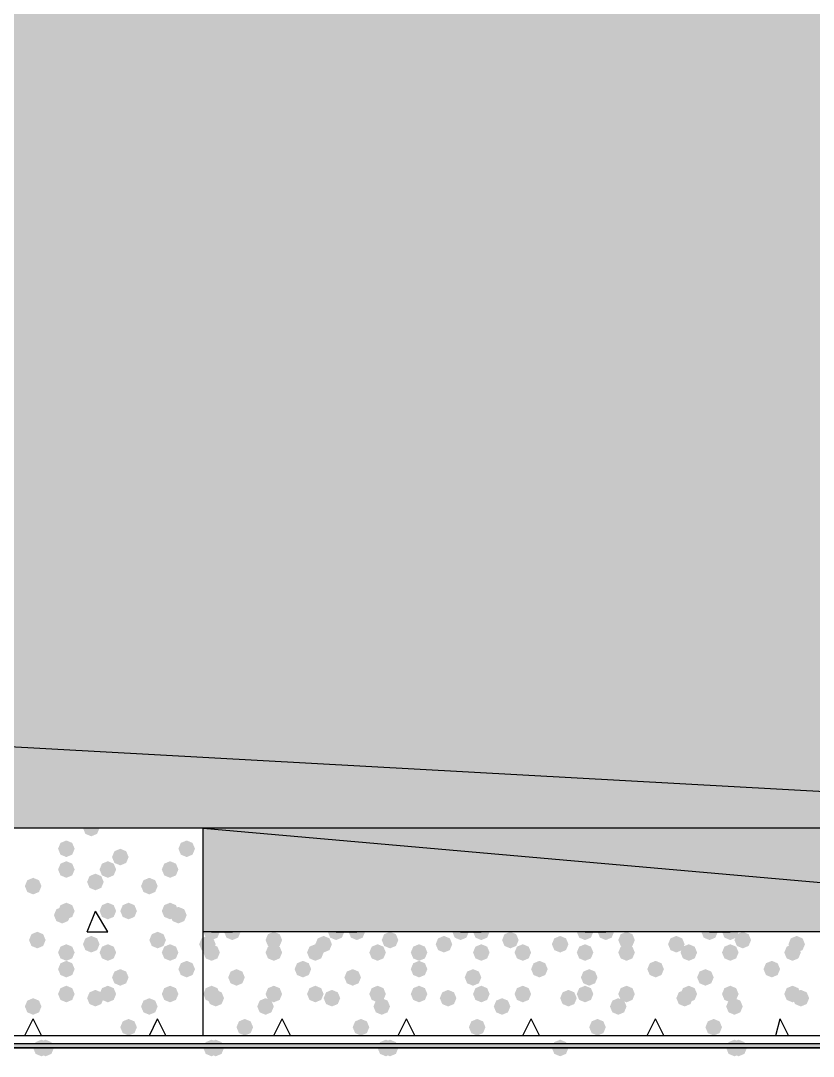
# Model space of a CAD drawing. Header units: millimetres. Extents: x 0 to 420, y 0 to 297.
# Drawn here: x 370.88 to 378.97, y 84.33 to 94.89 of the extents above; entities that cross this region are included whole.
import ezdxf

# ---------------------------------------------------------------- set-up
doc = ezdxf.new("R2010")
doc.units = ezdxf.units.MM
doc.layers.get('0').update_dxf_attribs({"linetype": 'CONTINUOUS'})

msp = doc.modelspace()

# ---------------------------------------------------------------- hatches: boundary and pattern name
at = {"true_color": 0x000008}
h = msp.add_hatch(color=0, dxfattribs=at)
h.paths.add_polyline_path([(385.826, 105.748667), (39.708667, 105.748667), (385.826, 86.656333)], flags=0)
h.paths.add_polyline_path([(39.708667, 105.748667), (385.826, 86.656333), (39.708667, 86.656333)], flags=0)
at = {"true_color": 0x000007}
for points in [[(371.686667, 86.656333), (371.661796, 86.596537), (371.602, 86.571667), (371.542204, 86.596537), (371.517333, 86.656333), (371.542204, 86.716129), (371.602, 86.741), (371.661796, 86.716129)], [(371.432667, 86.444667), (371.407796, 86.384871), (371.348, 86.36), (371.288204, 86.384871), (371.263333, 86.444667), (371.288204, 86.504462), (371.348, 86.529333), (371.407796, 86.504463)], [(372.660333, 86.444667), (372.635463, 86.384871), (372.575667, 86.36), (372.515871, 86.384871), (372.491, 86.444667), (372.515871, 86.504462), (372.575667, 86.529333), (372.635462, 86.504463)], [(371.983, 86.36), (371.958129, 86.300204), (371.898333, 86.275333), (371.838538, 86.300204), (371.813667, 86.36), (371.838537, 86.419796), (371.898333, 86.444667), (371.958129, 86.419796)], [(371.432667, 86.233), (371.407796, 86.173204), (371.348, 86.148333), (371.288204, 86.173204), (371.263333, 86.233), (371.288204, 86.292796), (371.348, 86.317667), (371.407796, 86.292796)], [(371.856, 86.233), (371.831129, 86.173204), (371.771333, 86.148333), (371.711537, 86.173204), (371.686667, 86.233), (371.711537, 86.292796), (371.771333, 86.317667), (371.831129, 86.292796)], [(372.491, 86.233), (372.466129, 86.173204), (372.406333, 86.148333), (372.346537, 86.173204), (372.321667, 86.233), (372.346537, 86.292796), (372.406333, 86.317667), (372.466129, 86.292796)], [(371.729, 86.106), (371.704129, 86.046204), (371.644333, 86.021333), (371.584538, 86.046204), (371.559667, 86.106), (371.584537, 86.165796), (371.644333, 86.190667), (371.704129, 86.165796)], [(371.094, 86.063667), (371.069129, 86.003871), (371.009333, 85.979), (370.949537, 86.003871), (370.924667, 86.063667), (370.949537, 86.123462), (371.009333, 86.148333), (371.069129, 86.123463)], [(372.279333, 86.063667), (372.254462, 86.003871), (372.194667, 85.979), (372.134871, 86.003871), (372.11, 86.063667), (372.134871, 86.123462), (372.194667, 86.148333), (372.254462, 86.123463)], [(371.432667, 85.809667), (371.407796, 85.749871), (371.348, 85.725), (371.288204, 85.749871), (371.263333, 85.809667), (371.288204, 85.869462), (371.348, 85.894333), (371.407796, 85.869463)], [(371.856, 85.809667), (371.831129, 85.749871), (371.771333, 85.725), (371.711537, 85.749871), (371.686667, 85.809667), (371.711537, 85.869462), (371.771333, 85.894333), (371.831129, 85.869463)], [(372.067667, 85.809667), (372.042796, 85.749871), (371.983, 85.725), (371.923204, 85.749871), (371.898333, 85.809667), (371.923204, 85.869462), (371.983, 85.894333), (372.042796, 85.869463)], [(372.491, 85.809667), (372.466129, 85.749871), (372.406333, 85.725), (372.346537, 85.749871), (372.321667, 85.809667), (372.346537, 85.869462), (372.406333, 85.894333), (372.466129, 85.869463)], [(371.390333, 85.767333), (371.365463, 85.707538), (371.305667, 85.682667), (371.245871, 85.707538), (371.221, 85.767333), (371.245871, 85.827129), (371.305667, 85.852), (371.365462, 85.827129)], [(372.575667, 85.767333), (372.550796, 85.707538), (372.491, 85.682667), (372.431204, 85.707538), (372.406333, 85.767333), (372.431204, 85.827129), (372.491, 85.852), (372.550796, 85.827129)], [(371.136333, 85.513333), (371.111462, 85.453537), (371.051667, 85.428667), (370.991871, 85.453537), (370.967, 85.513333), (370.991871, 85.573129), (371.051667, 85.598), (371.111462, 85.573129)], [(371.686667, 85.471), (371.661796, 85.411204), (371.602, 85.386333), (371.542204, 85.411204), (371.517333, 85.471), (371.542204, 85.530796), (371.602, 85.555667), (371.661796, 85.530796)], [(372.364, 85.513333), (372.339129, 85.453537), (372.279333, 85.428667), (372.219538, 85.453537), (372.194667, 85.513333), (372.219537, 85.573129), (372.279333, 85.598), (372.339129, 85.573129)], [(371.432667, 85.386333), (371.407796, 85.326537), (371.348, 85.301667), (371.288204, 85.326537), (371.263333, 85.386333), (371.288204, 85.446129), (371.348, 85.471), (371.407796, 85.446129)], [(371.856, 85.386333), (371.831129, 85.326537), (371.771333, 85.301667), (371.711537, 85.326537), (371.686667, 85.386333), (371.711537, 85.446129), (371.771333, 85.471), (371.831129, 85.446129)], [(372.491, 85.386333), (372.466129, 85.326537), (372.406333, 85.301667), (372.346537, 85.326537), (372.321667, 85.386333), (372.346537, 85.446129), (372.406333, 85.471), (372.466129, 85.446129)], [(371.432667, 85.217), (371.407796, 85.157204), (371.348, 85.132333), (371.288204, 85.157204), (371.263333, 85.217), (371.288204, 85.276796), (371.348, 85.301667), (371.407796, 85.276796)], [(372.660333, 85.217), (372.635463, 85.157204), (372.575667, 85.132333), (372.515871, 85.157204), (372.491, 85.217), (372.515871, 85.276796), (372.575667, 85.301667), (372.635462, 85.276796)], [(371.983, 85.132333), (371.958129, 85.072538), (371.898333, 85.047667), (371.838538, 85.072538), (371.813667, 85.132333), (371.838537, 85.192129), (371.898333, 85.217), (371.958129, 85.192129)], [(371.432667, 84.963), (371.407796, 84.903204), (371.348, 84.878333), (371.288204, 84.903204), (371.263333, 84.963), (371.288204, 85.022796), (371.348, 85.047667), (371.407796, 85.022796)], [(371.856, 84.963), (371.831129, 84.903204), (371.771333, 84.878333), (371.711537, 84.903204), (371.686667, 84.963), (371.711537, 85.022796), (371.771333, 85.047667), (371.831129, 85.022796)], [(372.491, 84.963), (372.466129, 84.903204), (372.406333, 84.878333), (372.346537, 84.903204), (372.321667, 84.963), (372.346537, 85.022796), (372.406333, 85.047667), (372.466129, 85.022796)], [(371.094, 84.836), (371.069129, 84.776204), (371.009333, 84.751333), (370.949537, 84.776204), (370.924667, 84.836), (370.949537, 84.895796), (371.009333, 84.920667), (371.069129, 84.895796)], [(371.729, 84.920667), (371.704129, 84.860871), (371.644333, 84.836), (371.584538, 84.860871), (371.559667, 84.920667), (371.584537, 84.980462), (371.644333, 85.005333), (371.704129, 84.980463)], [(372.279333, 84.836), (372.254462, 84.776204), (372.194667, 84.751333), (372.134871, 84.776204), (372.11, 84.836), (372.134871, 84.895796), (372.194667, 84.920667), (372.254462, 84.895796)], [(372.067667, 84.624333), (372.042796, 84.564537), (371.983, 84.539667), (371.923204, 84.564537), (371.898333, 84.624333), (371.923204, 84.684129), (371.983, 84.709), (372.042796, 84.684129)]]:
    msp.add_hatch(color=0, dxfattribs=at).paths.add_polyline_path(points, flags=0)
at = {"true_color": 0x000008}
h = msp.add_hatch(color=0, dxfattribs=at)
h.paths.add_polyline_path([(384.767667, 86.656333), (372.745, 86.656333), (384.767667, 85.598)], flags=0)
h.paths.add_polyline_path([(372.745, 86.656333), (384.767667, 85.598), (372.745, 85.598)], flags=0)
for points in [[(372.914333, 85.598), (372.889462, 85.538204), (372.829667, 85.513333), (372.769871, 85.538204), (372.745, 85.598), (372.769871, 85.657796), (372.829667, 85.682667), (372.889462, 85.657796)], [(373.126, 85.598), (373.101129, 85.538204), (373.041333, 85.513333), (372.981537, 85.538204), (372.956667, 85.598), (372.981537, 85.657796), (373.041333, 85.682667), (373.101129, 85.657796)], [(374.184333, 85.598), (374.159462, 85.538204), (374.099667, 85.513333), (374.039871, 85.538204), (374.015, 85.598), (374.039871, 85.657796), (374.099667, 85.682667), (374.159462, 85.657796)], [(374.396, 85.598), (374.371129, 85.538204), (374.311333, 85.513333), (374.251537, 85.538204), (374.226667, 85.598), (374.251537, 85.657796), (374.311333, 85.682667), (374.371129, 85.657796)], [(375.454333, 85.598), (375.429463, 85.538204), (375.369667, 85.513333), (375.309871, 85.538204), (375.285, 85.598), (375.309871, 85.657796), (375.369667, 85.682667), (375.429462, 85.657796)], [(375.666, 85.598), (375.641129, 85.538204), (375.581333, 85.513333), (375.521538, 85.538204), (375.496667, 85.598), (375.521537, 85.657796), (375.581333, 85.682667), (375.641129, 85.657796)], [(376.724333, 85.598), (376.699462, 85.538204), (376.639667, 85.513333), (376.579871, 85.538204), (376.555, 85.598), (376.579871, 85.657796), (376.639667, 85.682667), (376.699462, 85.657796)], [(376.936, 85.598), (376.911129, 85.538204), (376.851333, 85.513333), (376.791538, 85.538204), (376.766667, 85.598), (376.791537, 85.657796), (376.851333, 85.682667), (376.911129, 85.657796)], [(377.994333, 85.598), (377.969462, 85.538204), (377.909667, 85.513333), (377.849871, 85.538204), (377.825, 85.598), (377.849871, 85.657796), (377.909667, 85.682667), (377.969462, 85.657796)], [(378.206, 85.598), (378.181129, 85.538204), (378.121333, 85.513333), (378.061537, 85.538204), (378.036667, 85.598), (378.061537, 85.657796), (378.121333, 85.682667), (378.181129, 85.657796)], [(372.872, 85.471), (372.847129, 85.411204), (372.787333, 85.386333), (372.727538, 85.411204), (372.702667, 85.471), (372.727537, 85.530796), (372.787333, 85.555667), (372.847129, 85.530796)], [(373.549333, 85.513333), (373.524462, 85.453537), (373.464667, 85.428667), (373.404871, 85.453537), (373.38, 85.513333), (373.404871, 85.573129), (373.464667, 85.598), (373.524462, 85.573129)], [(374.057333, 85.471), (374.032462, 85.411204), (373.972667, 85.386333), (373.912871, 85.411204), (373.888, 85.471), (373.912871, 85.530796), (373.972667, 85.555667), (374.032462, 85.530796)], [(374.734667, 85.513333), (374.709796, 85.453537), (374.65, 85.428667), (374.590204, 85.453537), (374.565333, 85.513333), (374.590204, 85.573129), (374.65, 85.598), (374.709796, 85.573129)], [(375.285, 85.471), (375.260129, 85.411204), (375.200333, 85.386333), (375.140538, 85.411204), (375.115667, 85.471), (375.140537, 85.530796), (375.200333, 85.555667), (375.260129, 85.530796)], [(375.962333, 85.513333), (375.937462, 85.453537), (375.877667, 85.428667), (375.817871, 85.453537), (375.793, 85.513333), (375.817871, 85.573129), (375.877667, 85.598), (375.937462, 85.573129)], [(376.470333, 85.471), (376.445462, 85.411204), (376.385667, 85.386333), (376.325871, 85.411204), (376.301, 85.471), (376.325871, 85.530796), (376.385667, 85.555667), (376.445462, 85.530796)], [(377.147667, 85.513333), (377.122796, 85.453537), (377.063, 85.428667), (377.003204, 85.453537), (376.978333, 85.513333), (377.003204, 85.573129), (377.063, 85.598), (377.122796, 85.573129)], [(377.655667, 85.471), (377.630796, 85.411204), (377.571, 85.386333), (377.511204, 85.411204), (377.486333, 85.471), (377.511204, 85.530796), (377.571, 85.555667), (377.630796, 85.530796)], [(378.333, 85.513333), (378.308129, 85.453537), (378.248333, 85.428667), (378.188538, 85.453537), (378.163667, 85.513333), (378.188537, 85.573129), (378.248333, 85.598), (378.308129, 85.573129)], [(378.883333, 85.471), (378.858462, 85.411204), (378.798667, 85.386333), (378.738871, 85.411204), (378.714, 85.471), (378.738871, 85.530796), (378.798667, 85.555667), (378.858462, 85.530796)], [(372.914333, 85.386333), (372.889462, 85.326537), (372.829667, 85.301667), (372.769871, 85.326537), (372.745, 85.386333), (372.769871, 85.446129), (372.829667, 85.471), (372.889462, 85.446129)], [(373.549333, 85.386333), (373.524462, 85.326537), (373.464667, 85.301667), (373.404871, 85.326537), (373.38, 85.386333), (373.404871, 85.446129), (373.464667, 85.471), (373.524462, 85.446129)], [(373.972667, 85.386333), (373.947796, 85.326537), (373.888, 85.301667), (373.828204, 85.326537), (373.803333, 85.386333), (373.828204, 85.446129), (373.888, 85.471), (373.947796, 85.446129)], [(374.607667, 85.386333), (374.582796, 85.326537), (374.523, 85.301667), (374.463204, 85.326537), (374.438333, 85.386333), (374.463204, 85.446129), (374.523, 85.471), (374.582796, 85.446129)], [(375.031, 85.386333), (375.006129, 85.326537), (374.946333, 85.301667), (374.886537, 85.326537), (374.861667, 85.386333), (374.886537, 85.446129), (374.946333, 85.471), (375.006129, 85.446129)], [(375.666, 85.386333), (375.641129, 85.326537), (375.581333, 85.301667), (375.521538, 85.326537), (375.496667, 85.386333), (375.521537, 85.446129), (375.581333, 85.471), (375.641129, 85.446129)], [(376.089333, 85.386333), (376.064462, 85.326537), (376.004667, 85.301667), (375.944871, 85.326537), (375.92, 85.386333), (375.944871, 85.446129), (376.004667, 85.471), (376.064462, 85.446129)], [(376.724333, 85.386333), (376.699462, 85.326537), (376.639667, 85.301667), (376.579871, 85.326537), (376.555, 85.386333), (376.579871, 85.446129), (376.639667, 85.471), (376.699462, 85.446129)], [(377.147667, 85.386333), (377.122796, 85.326537), (377.063, 85.301667), (377.003204, 85.326537), (376.978333, 85.386333), (377.003204, 85.446129), (377.063, 85.471), (377.122796, 85.446129)], [(377.782667, 85.386333), (377.757796, 85.326537), (377.698, 85.301667), (377.638204, 85.326537), (377.613333, 85.386333), (377.638204, 85.446129), (377.698, 85.471), (377.757796, 85.446129)], [(378.206, 85.386333), (378.181129, 85.326537), (378.121333, 85.301667), (378.061537, 85.326537), (378.036667, 85.386333), (378.061537, 85.446129), (378.121333, 85.471), (378.181129, 85.446129)], [(378.841, 85.386333), (378.816129, 85.326537), (378.756333, 85.301667), (378.696537, 85.326537), (378.671667, 85.386333), (378.696537, 85.446129), (378.756333, 85.471), (378.816129, 85.446129)], [(373.845667, 85.217), (373.820796, 85.157204), (373.761, 85.132333), (373.701204, 85.157204), (373.676333, 85.217), (373.701204, 85.276796), (373.761, 85.301667), (373.820796, 85.276796)], [(375.031, 85.217), (375.006129, 85.157204), (374.946333, 85.132333), (374.886537, 85.157204), (374.861667, 85.217), (374.886537, 85.276796), (374.946333, 85.301667), (375.006129, 85.276796)], [(376.258667, 85.217), (376.233796, 85.157204), (376.174, 85.132333), (376.114204, 85.157204), (376.089333, 85.217), (376.114204, 85.276796), (376.174, 85.301667), (376.233796, 85.276796)], [(377.444, 85.217), (377.419129, 85.157204), (377.359333, 85.132333), (377.299537, 85.157204), (377.274667, 85.217), (377.299537, 85.276796), (377.359333, 85.301667), (377.419129, 85.276796)], [(378.629333, 85.217), (378.604462, 85.157204), (378.544667, 85.132333), (378.484871, 85.157204), (378.46, 85.217), (378.484871, 85.276796), (378.544667, 85.301667), (378.604462, 85.276796)], [(373.168333, 85.132333), (373.143462, 85.072538), (373.083667, 85.047667), (373.023871, 85.072538), (372.999, 85.132333), (373.023871, 85.192129), (373.083667, 85.217), (373.143462, 85.192129)], [(374.353667, 85.132333), (374.328796, 85.072538), (374.269, 85.047667), (374.209204, 85.072538), (374.184333, 85.132333), (374.209204, 85.192129), (374.269, 85.217), (374.328796, 85.192129)], [(375.581333, 85.132333), (375.556462, 85.072538), (375.496667, 85.047667), (375.436871, 85.072538), (375.412, 85.132333), (375.436871, 85.192129), (375.496667, 85.217), (375.556462, 85.192129)], [(376.766667, 85.132333), (376.741796, 85.072538), (376.682, 85.047667), (376.622204, 85.072538), (376.597333, 85.132333), (376.622204, 85.192129), (376.682, 85.217), (376.741796, 85.192129)], [(377.952, 85.132333), (377.927129, 85.072538), (377.867333, 85.047667), (377.807538, 85.072538), (377.782667, 85.132333), (377.807537, 85.192129), (377.867333, 85.217), (377.927129, 85.192129)], [(372.914333, 84.963), (372.889462, 84.903204), (372.829667, 84.878333), (372.769871, 84.903204), (372.745, 84.963), (372.769871, 85.022796), (372.829667, 85.047667), (372.889462, 85.022796)], [(373.549333, 84.963), (373.524462, 84.903204), (373.464667, 84.878333), (373.404871, 84.903204), (373.38, 84.963), (373.404871, 85.022796), (373.464667, 85.047667), (373.524462, 85.022796)], [(373.972667, 84.963), (373.947796, 84.903204), (373.888, 84.878333), (373.828204, 84.903204), (373.803333, 84.963), (373.828204, 85.022796), (373.888, 85.047667), (373.947796, 85.022796)], [(374.607667, 84.963), (374.582796, 84.903204), (374.523, 84.878333), (374.463204, 84.903204), (374.438333, 84.963), (374.463204, 85.022796), (374.523, 85.047667), (374.582796, 85.022796)], [(375.031, 84.963), (375.006129, 84.903204), (374.946333, 84.878333), (374.886537, 84.903204), (374.861667, 84.963), (374.886537, 85.022796), (374.946333, 85.047667), (375.006129, 85.022796)], [(375.666, 84.963), (375.641129, 84.903204), (375.581333, 84.878333), (375.521538, 84.903204), (375.496667, 84.963), (375.521537, 85.022796), (375.581333, 85.047667), (375.641129, 85.022796)], [(376.089333, 84.963), (376.064462, 84.903204), (376.004667, 84.878333), (375.944871, 84.903204), (375.92, 84.963), (375.944871, 85.022796), (376.004667, 85.047667), (376.064462, 85.022796)], [(376.724333, 84.963), (376.699462, 84.903204), (376.639667, 84.878333), (376.579871, 84.903204), (376.555, 84.963), (376.579871, 85.022796), (376.639667, 85.047667), (376.699462, 85.022796)], [(377.147667, 84.963), (377.122796, 84.903204), (377.063, 84.878333), (377.003204, 84.903204), (376.978333, 84.963), (377.003204, 85.022796), (377.063, 85.047667), (377.122796, 85.022796)], [(377.782667, 84.963), (377.757796, 84.903204), (377.698, 84.878333), (377.638204, 84.903204), (377.613333, 84.963), (377.638204, 85.022796), (377.698, 85.047667), (377.757796, 85.022796)], [(378.206, 84.963), (378.181129, 84.903204), (378.121333, 84.878333), (378.061537, 84.903204), (378.036667, 84.963), (378.061537, 85.022796), (378.121333, 85.047667), (378.181129, 85.022796)], [(378.841, 84.963), (378.816129, 84.903204), (378.756333, 84.878333), (378.696537, 84.903204), (378.671667, 84.963), (378.696537, 85.022796), (378.756333, 85.047667), (378.816129, 85.022796)], [(372.956667, 84.920667), (372.931796, 84.860871), (372.872, 84.836), (372.812204, 84.860871), (372.787333, 84.920667), (372.812204, 84.980462), (372.872, 85.005333), (372.931796, 84.980463)], [(373.464667, 84.836), (373.439796, 84.776204), (373.38, 84.751333), (373.320204, 84.776204), (373.295333, 84.836), (373.320204, 84.895796), (373.38, 84.920667), (373.439796, 84.895796)], [(374.142, 84.920667), (374.117129, 84.860871), (374.057333, 84.836), (373.997538, 84.860871), (373.972667, 84.920667), (373.997537, 84.980462), (374.057333, 85.005333), (374.117129, 84.980463)], [(374.65, 84.836), (374.625129, 84.776204), (374.565333, 84.751333), (374.505538, 84.776204), (374.480667, 84.836), (374.505537, 84.895796), (374.565333, 84.920667), (374.625129, 84.895796)], [(375.327333, 84.920667), (375.302462, 84.860871), (375.242667, 84.836), (375.182871, 84.860871), (375.158, 84.920667), (375.182871, 84.980462), (375.242667, 85.005333), (375.302462, 84.980463)], [(375.877667, 84.836), (375.852796, 84.776204), (375.793, 84.751333), (375.733204, 84.776204), (375.708333, 84.836), (375.733204, 84.895796), (375.793, 84.920667), (375.852796, 84.895796)], [(376.555, 84.920667), (376.530129, 84.860871), (376.470333, 84.836), (376.410538, 84.860871), (376.385667, 84.920667), (376.410537, 84.980462), (376.470333, 85.005333), (376.530129, 84.980463)], [(377.063, 84.836), (377.038129, 84.776204), (376.978333, 84.751333), (376.918537, 84.776204), (376.893667, 84.836), (376.918537, 84.895796), (376.978333, 84.920667), (377.038129, 84.895796)], [(377.740333, 84.920667), (377.715463, 84.860871), (377.655667, 84.836), (377.595871, 84.860871), (377.571, 84.920667), (377.595871, 84.980462), (377.655667, 85.005333), (377.715462, 84.980463)], [(378.248333, 84.836), (378.223462, 84.776204), (378.163667, 84.751333), (378.103871, 84.776204), (378.079, 84.836), (378.103871, 84.895796), (378.163667, 84.920667), (378.223462, 84.895796)], [(378.925667, 84.920667), (378.900796, 84.860871), (378.841, 84.836), (378.781204, 84.860871), (378.756333, 84.920667), (378.781204, 84.980462), (378.841, 85.005333), (378.900796, 84.980463)], [(373.253, 84.624333), (373.228129, 84.564537), (373.168333, 84.539667), (373.108538, 84.564537), (373.083667, 84.624333), (373.108537, 84.684129), (373.168333, 84.709), (373.228129, 84.684129)], [(374.438333, 84.624333), (374.413462, 84.564537), (374.353667, 84.539667), (374.293871, 84.564537), (374.269, 84.624333), (374.293871, 84.684129), (374.353667, 84.709), (374.413462, 84.684129)], [(375.623667, 84.624333), (375.598796, 84.564537), (375.539, 84.539667), (375.479204, 84.564537), (375.454333, 84.624333), (375.479204, 84.684129), (375.539, 84.709), (375.598796, 84.684129)], [(376.851333, 84.624333), (376.826462, 84.564537), (376.766667, 84.539667), (376.706871, 84.564537), (376.682, 84.624333), (376.706871, 84.684129), (376.766667, 84.709), (376.826462, 84.684129)], [(378.036667, 84.624333), (378.011796, 84.564537), (377.952, 84.539667), (377.892204, 84.564537), (377.867333, 84.624333), (377.892204, 84.684129), (377.952, 84.709), (378.011796, 84.684129)]]:
    msp.add_hatch(color=0, dxfattribs=at).paths.add_polyline_path(points, flags=0)
at = {"true_color": 0x000007}
h = msp.add_hatch(color=0, dxfattribs=at)
h.paths.add_polyline_path([(386.969, 84.455), (38.565667, 84.455), (386.969, 84.412667)], flags=0)
h.paths.add_polyline_path([(38.565667, 84.455), (386.969, 84.412667), (38.565667, 84.412667)], flags=0)
at = {"true_color": 0x0000fe}
for points in [[(371.178667, 84.412667), (371.153796, 84.352871), (371.094, 84.328), (371.034204, 84.352871), (371.009333, 84.412667), (371.034204, 84.472462), (371.094, 84.497333), (371.153796, 84.472463)], [(371.221, 84.412667), (371.196129, 84.352871), (371.136333, 84.328), (371.076537, 84.352871), (371.051667, 84.412667), (371.076537, 84.472462), (371.136333, 84.497333), (371.196129, 84.472463)], [(372.914333, 84.412667), (372.889462, 84.352871), (372.829667, 84.328), (372.769871, 84.352871), (372.745, 84.412667), (372.769871, 84.472462), (372.829667, 84.497333), (372.889462, 84.472463)], [(372.956667, 84.412667), (372.931796, 84.352871), (372.872, 84.328), (372.812204, 84.352871), (372.787333, 84.412667), (372.812204, 84.472462), (372.872, 84.497333), (372.931796, 84.472463)], [(374.692333, 84.412667), (374.667462, 84.352871), (374.607667, 84.328), (374.547871, 84.352871), (374.523, 84.412667), (374.547871, 84.472462), (374.607667, 84.497333), (374.667462, 84.472463)], [(374.734667, 84.412667), (374.709796, 84.352871), (374.65, 84.328), (374.590204, 84.352871), (374.565333, 84.412667), (374.590204, 84.472462), (374.65, 84.497333), (374.709796, 84.472463)], [(376.470333, 84.412667), (376.445462, 84.352871), (376.385667, 84.328), (376.325871, 84.352871), (376.301, 84.412667), (376.325871, 84.472462), (376.385667, 84.497333), (376.445462, 84.472463)], [(376.470333, 84.412667), (376.445462, 84.352871), (376.385667, 84.328), (376.325871, 84.352871), (376.301, 84.412667), (376.325871, 84.472462), (376.385667, 84.497333), (376.445462, 84.472463)], [(378.248333, 84.412667), (378.223462, 84.352871), (378.163667, 84.328), (378.103871, 84.352871), (378.079, 84.412667), (378.103871, 84.472462), (378.163667, 84.497333), (378.223462, 84.472463)], [(378.290667, 84.412667), (378.265796, 84.352871), (378.206, 84.328), (378.146204, 84.352871), (378.121333, 84.412667), (378.146204, 84.472462), (378.206, 84.497333), (378.265796, 84.472463)]]:
    msp.add_hatch(color=0, dxfattribs=at).paths.add_polyline_path(points, flags=0)

# ---------------------------------------------------------------- linework, layer by layer
at = {"color": 0, "true_color": 0x000008}
for points in [[(385.826, 105.748667), (39.708667, 105.748667), (385.826, 86.656333)], [(39.708667, 105.748667), (385.826, 86.656333), (39.708667, 86.656333)], [(384.767667, 86.656333), (372.745, 86.656333), (384.767667, 85.598)], [(372.745, 86.656333), (384.767667, 85.598), (372.745, 85.598)]]:
    msp.add_lwpolyline(points, close=True, dxfattribs=at)
at = {"color": 0, "true_color": 0x000007}
for points in [[(370.628333, 86.656333), (370.628333, 84.539667), (372.745, 84.539667), (372.745, 86.656333)], [(386.969, 84.455), (38.565667, 84.455), (386.969, 84.412667)], [(38.565667, 84.455), (386.969, 84.412667), (38.565667, 84.412667)]]:
    msp.add_lwpolyline(points, close=True, dxfattribs=at)
for points in [[(371.559667, 85.598), (371.644333, 85.809667)], [(371.771333, 85.598), (371.644333, 85.809667)], [(371.559667, 85.598), (371.771333, 85.598)], [(384.767667, 85.598), (372.745, 85.598)], [(370.924667, 84.539667), (371.009333, 84.709)], [(371.094, 84.539667), (371.009333, 84.709)], [(372.194667, 84.539667), (372.279333, 84.709)], [(372.364, 84.539667), (372.279333, 84.709)], [(372.745, 84.539667), (384.767667, 84.539667)], [(387.053667, 84.412667), (38.481, 84.412667)], [(387.011333, 84.412667), (38.523333, 84.412667), (387.011333, 84.412667), (38.523333, 84.412667)], [(38.523333, 84.412667), (387.011333, 84.412667), (38.523333, 84.412667), (387.011333, 84.412667)], [(387.011333, 84.412667), (38.523333, 84.412667)], [(38.523333, 84.412667), (38.565667, 84.412667), (386.969, 84.412667), (387.011333, 84.412667)], [(386.969, 84.455), (38.565667, 84.455)]]:
    msp.add_lwpolyline(points, dxfattribs=at)
at = {"color": 0, "true_color": 0x000008}
for points in [[(372.829667, 85.598), (373.041333, 85.598)], [(374.099667, 85.598), (374.311333, 85.598)], [(375.369667, 85.598), (375.581333, 85.598)], [(376.639667, 85.598), (376.851333, 85.598)], [(377.909667, 85.598), (378.121333, 85.598)], [(373.464667, 84.539667), (373.549333, 84.709)], [(373.634, 84.539667), (373.549333, 84.709)], [(374.734667, 84.539667), (374.819333, 84.709)], [(374.904, 84.539667), (374.819333, 84.709)], [(376.004667, 84.539667), (376.089333, 84.709)], [(376.174, 84.539667), (376.089333, 84.709)], [(377.274667, 84.539667), (377.359333, 84.709)], [(377.444, 84.539667), (377.359333, 84.709)], [(378.587, 84.539667), (378.629333, 84.709)], [(378.714, 84.539667), (378.629333, 84.709)]]:
    msp.add_lwpolyline(points, dxfattribs=at)

doc.saveas('drawing.dxf')
